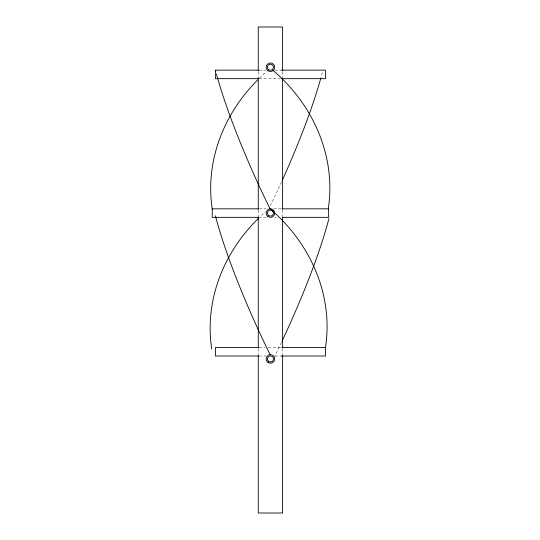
<?xml version="1.0" encoding="UTF-8"?>
<svg xmlns="http://www.w3.org/2000/svg" width="540" height="540" viewBox="0 0 540 540"><rect width="100%" height="100%" fill="white"/><g stroke="black" fill="none" stroke-linecap="round" stroke-linejoin="round"><path stroke-width="0.41" stroke-dasharray="2.7 2.03" d="M259.099 70.146L265.822 70.146M275.062 70.146L281.786 70.146M259.099 78.658L280.105 78.658M259.477 208.832L266.22 208.832M273.814 208.832L281.408 208.832M266.22 217.337L259.477 217.337A165.659 148.331 -20.8 0 1 265.343 211.923M274.658 217.337L276.345 217.337M259.099 347.51L264.978 347.51M268.34 347.51L281.786 347.51M259.099 356.015L265.822 356.015M275.062 356.015L281.786 356.015M282.623 71.719L282.623 77.625M282.623 210.094L282.623 216M282.623 348.469L282.623 354.375M258.262 71.719L258.262 76.781M258.262 210.094L258.262 216M258.262 348.469L258.262 354.375M281.353 342.562A165.659 26.237 -65.1 0 1 274.32 357.149M259.436 78.212A165.659 148.331 -20.8 0 1 266.49 71.712M322.306 72.61A165.659 26.237 -65.1 0 1 320.895 77.909M281.529 181.96A165.659 26.237 -65.1 0 1 270.142 206.213"/><path stroke-width="0.81" d="M258.262 78.658L215.413 78.658L215.413 70.146L258.262 70.146M281.786 70.146L325.472 70.146L325.472 78.658L281.786 78.658M258.633 208.832L212.24 208.832L212.24 217.337L258.633 217.337M282.251 208.832L328.637 208.832L328.637 217.337L282.251 217.337M258.262 347.51L215.413 347.51L215.413 356.015L258.262 356.015M281.786 347.51L325.472 347.51L325.472 356.015L281.786 356.015M282.623 70.875L282.623 27L258.262 27L258.262 70.875M282.623 78.469L282.623 209.25M282.623 216.844L282.623 347.625M282.623 355.219L282.623 513L258.262 513L258.262 355.219M258.262 77.625L258.262 209.25M258.262 216.844L258.262 347.625M216.405 73.906A165.659 26.237 65.1 0 0 270.054 208.832A165.659 148.331 20.8 0 1 273.665 212.004M215.798 71.638A165.659 26.237 65.1 0 1 215.413 70.146M274.847 213.084A165.659 148.331 20.8 0 1 325.472 347.51M270.054 354.503A165.659 26.237 65.1 0 1 215.413 215.818M211.748 349.029A165.659 148.331 -20.8 0 1 258.322 218.457M328.961 218.464A165.659 26.237 -65.1 0 1 282.042 341.098M212.288 209.345A165.659 148.331 -20.8 0 1 257.735 79.886M320.679 78.685A165.659 26.237 -65.1 0 1 282.204 180.482M272.842 70.193A165.659 148.331 20.8 0 1 328.253 208.872M267.705 216.365A4.273 4.273 0 0 0 274.651 213.813A4.273 4.273 0 0 0 268.967 209.075A4.273 4.273 0 0 0 267.705 216.365M267.982 362.435A4.273 4.273 0 0 0 274.698 359.323A4.273 4.273 0 0 0 268.65 355.064A4.273 4.273 0 0 0 267.982 362.435M268.61 361.327A3.004 3.004 0 0 0 273.422 359.33A3.004 3.004 0 0 0 269.291 356.164A3.004 3.004 0 0 0 268.61 361.327M267.982 70.72A4.273 4.273 0 0 0 274.698 67.615A4.273 4.273 0 0 0 268.65 63.349A4.273 4.273 0 0 0 267.982 70.72M268.61 69.613A3.004 3.004 0 0 0 273.422 67.622A3.004 3.004 0 0 0 269.291 64.449A3.004 3.004 0 0 0 268.61 69.613M268.61 215.467A3.004 3.004 0 0 0 273.422 213.476A3.004 3.004 0 0 0 269.291 210.303A3.004 3.004 0 0 0 268.61 215.467"/></g></svg>
